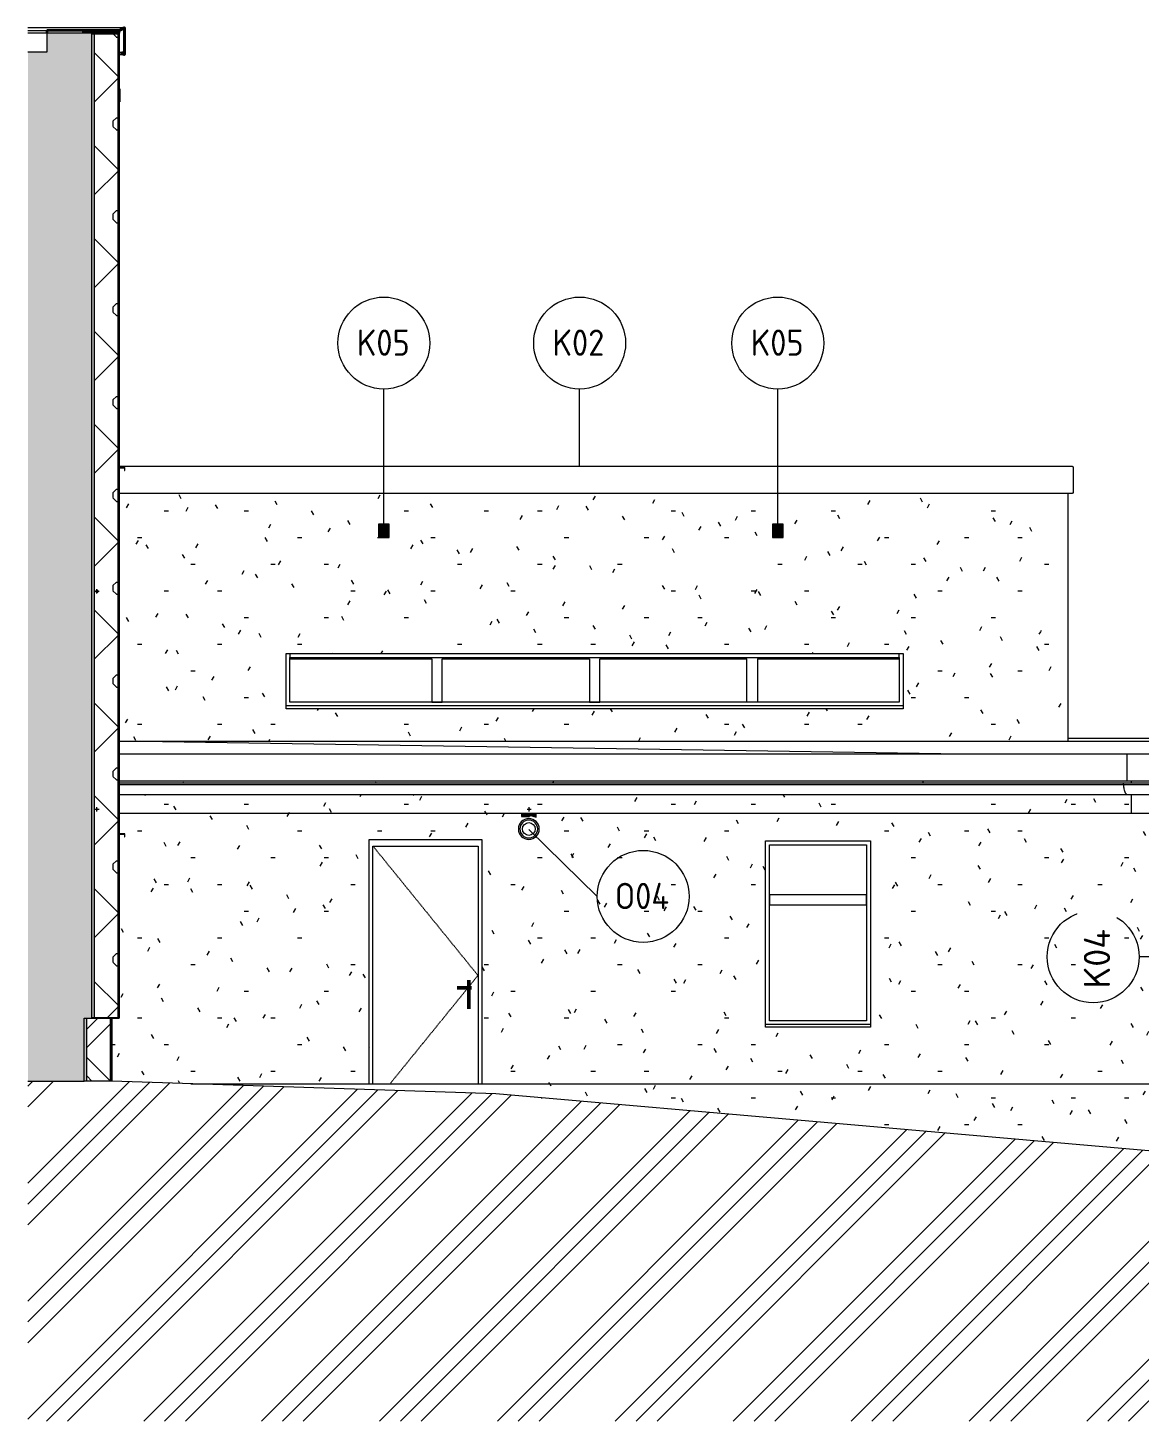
# Model space of a CAD drawing. Header units: millimetres. Extents: x -19993 to 479964, y -45352 to 20466.
# Drawn here: x 456807 to 465270, y -1039 to 9570 of the extents above; entities that cross this region are included whole.
import ezdxf

# ---------------------------------------------------------------- set-up
doc = ezdxf.new("R2010")
doc.units = ezdxf.units.MM
doc.linetypes.add('Čárka', pattern=[6.35, 3.175, -3.175])
for name, color, linetype, lineweight in [('A-DETL-GENF', 92, 'Continuous', 9), ('A-DETL-THIN', 151, 'Continuous', 9), ('A-DOOR', 31, 'Continuous', 9), ('A-DOOR-FRAM', 31, 'Continuous', 9), ('A-GLAZ', 151, 'Continuous', 9), ('A-ROOF', 132, 'Continuous', 9), ('A-ROOF-IDEN', 132, 'Continuous', 9), ('A-ROOF-MCUT', 132, 'Continuous', 35), ('A-ROOF-OTLN', 132, 'Continuous', 9), ('A-ROOF-PATT', 132, 'Continuous', 35), ('A-WALL', 113, 'Continuous', 9), ('A-WALL-PATT', 111, 'Continuous', 25), ('E-POWR-CNTR', 130, 'Continuous', 9), ('E-POWR-DROP', 130, 'Continuous', 9), ('E-POWR-RISE', 130, 'Continuous', 9), ('E-SERT', 181, 'Continuous', 9), ('E-SERT-IDEN', 181, 'Continuous', 9), ('M-EQPM', 50, 'Continuous', 9), ('M-EQPM-IDEN', 50, 'Continuous', 9), ('P-PIPE-IDEN', 2, 'Continuous', 9), ('Q-SPCQ', 91, 'Continuous', 9)]:
    doc.layers.add(name, color=color, linetype=linetype, lineweight=lineweight)
doc.styles.add('ISOCPEUR', font='isocpeur.ttf', dxfattribs={"width": 0.9, "height": 200})
doc.styles.add('ISOCPEUR_2', font='isocpeur.ttf', dxfattribs={"height": 200})
pattern_1 = [(0, (415781.16, 0), (812.8, 203.2), [33.528, -576.072, 33.528, -576.072, -3251.2]), (0, (415781.16, 0), (812.8, 203.2), [-1219.2, 33.528, -1185.672, 33.528, -576.072, -1422.4]), (0, (415781.16, 0), (812.8, 203.2), [-3048, 33.528, -372.872, 33.528, -982.472]), (120, (416085.96, 101.6), (-582.3764, 602.30545), [33.528, -576.072, 33.528, -576.072, -3251.2]), (120, (416085.96, 101.6), (-582.3764, 602.30545), [-1219.2, 33.528, -1185.672, 33.528, -576.072, -1422.4]), (120, (416085.96, 101.6), (-582.3764, 602.30545), [-3048, 33.528, -372.872, 33.528, -982.472]), (240, (416187.56, 508), (-230.4236, -805.50545), [33.528, -576.072, 33.528, -576.072, -3251.2]), (240, (416187.56, 508), (-230.4236, -805.50545), [-1219.2, 33.528, -1185.672, 33.528, -576.072, -1422.4]), (240, (416187.56, 508), (-230.4236, -805.50545), [-3048, 33.528, -372.872, 33.528, -982.472])]

# ---------------------------------------------------------------- blocks, each defined once
blk = doc.blocks.new('DVERE_1k_oblozka - DD03_01_800x1970_koupelna-1549501-VB5-S-Nový')
at = {"layer": 'A-DOOR', "linetype": 'Čárka'}
for p, q in [((44454, 2355), (43654, 3340)), ((43784, 1530), (44454, 2355))]:
    blk.add_line(p, q, dxfattribs=at)
at = {"layer": 'A-DOOR', "lineweight": 50}
for p, q in [((44294, 2260), (44404, 2260)), ((44384, 2320), (44384, 2100))]:
    blk.add_line(p, q, dxfattribs=at)
at = {"layer": 'A-DOOR-FRAM'}
for p, q in [((43654, 1530), (43654, 3340)), ((43654, 3340), (44454, 3340)), ((44454, 3340), (44454, 1530))]:
    blk.add_line(p, q, dxfattribs=at)
blk = doc.blocks.new('OKNO_1k_nadsvetlik - OKNO_1k_nadsvetlik_900 x 1500-1969483-VB5-S-Nový')
at = {"layer": 'A-GLAZ'}
for p, q in [((46674, 2010), (46674, 3350)), ((46674, 3350), (47414, 3350)), ((47414, 3350), (47414, 2010)), ((46674, 2970), (47414, 2970)), ((46674, 2970), (46674, 2890)), ((47414, 2890), (46674, 2890)), ((47414, 2890), (47414, 2970)), ((47414, 2010), (46674, 2010))]:
    blk.add_line(p, q, dxfattribs=at)
blk = doc.blocks.new('parapet_ext - parapet_ext-1802020-VB5-S-Nový')
at = {"layer": 'Q-SPCQ'}
for p, q in [((46644, 1960), (46644, 1982)), ((47444, 1982), (46644, 1982)), ((47444, 1960), (46644, 1960)), ((47444, 1982), (47444, 1960))]:
    blk.add_line(p, q, dxfattribs=at)
blk = doc.blocks.new('parapet_ext - parapet_ext-1802001-VB5-S-Nový')
at = {"layer": 'Q-SPCQ'}
for p, q in [((41764, 3432), (41722, 3432)), ((41722, 3430), (41762, 3430)), ((41762, 3430), (41762, 3410)), ((41762, 3410), (41764, 3410)), ((41764, 3410), (41764, 3432))]:
    blk.add_line(p, q, dxfattribs=at)
blk = doc.blocks.new('DSP_Kamera_nastěnná - Refer to Catalog-1089615-VB5-S-Nový')
at = {"layer": 'E-SERT'}
blk.add_hatch(color=11, dxfattribs=at).paths.add_polyline_path([(44898, 3561), (44898, 3590), (44785, 3590), (44785, 3566), (44845, 3566), (44845, 3576)])
at = {"layer": 'E-SERT', "color": 11}
for p, q in [((44785, 3590), (44785, 3566)), ((44785, 3566), (44845, 3566)), ((44845, 3566), (44785, 3566)), ((44810, 3581), (44810, 3590)), ((44845, 3590), (44845, 3566)), ((44845, 3566), (44845, 3576)), ((44845, 3576), (44898, 3561)), ((44845, 3576), (44898, 3561)), ((44898, 3586), (44898, 3590)), ((44898, 3561), (44898, 3586)), ((44898, 3561), (44898, 3586))]:
    blk.add_line(p, q, dxfattribs=at)
blk.add_circle((44841, 3470), 48.3, dxfattribs=at)
for radius, start, end in [(79.4, 90, 270), (67.5, 90, 270), (79.4, 270, 90), (67.5, 270, 90)]:
    blk.add_arc((44841, 3470), radius, start, end, dxfattribs=at)
blk = doc.blocks.new('DPS_vetrání_nová - Typ 1-V154-VB5-S-Nový')
at = {"layer": 'M-EQPM', "color": 11}
for p, q in [((41722, 9106), (41727, 9106)), ((41727, 9106), (41727, 9006)), ((41727, 9006), (41722, 9006))]:
    blk.add_line(p, q, dxfattribs=at)
blk = doc.blocks.new('DPS_vetrání_nová - Typ 1-1348339-VB5-S-Nový')
at = {"layer": 'M-EQPM', "color": 11}
for p, q in [((46697, 5790), (46697, 5690)), ((46777, 5790), (46697, 5790)), ((46702, 5695), (46702, 5785)), ((46702, 5785), (46772, 5785)), ((46702, 5780), (46772, 5780)), ((46702, 5771), (46772, 5771)), ((46702, 5762), (46772, 5762)), ((46702, 5753), (46772, 5753)), ((46702, 5744), (46772, 5744)), ((46702, 5736), (46772, 5736)), ((46772, 5785), (46772, 5695)), ((46777, 5690), (46777, 5790)), ((46697, 5690), (46777, 5690)), ((46702, 5727), (46772, 5727)), ((46702, 5718), (46772, 5718)), ((46702, 5709), (46772, 5709)), ((46702, 5700), (46772, 5700)), ((46772, 5695), (46702, 5695))]:
    blk.add_line(p, q, dxfattribs=at)
blk = doc.blocks.new('OKNO_4k_nadsvetlik - OKNO_4k_nadsvetlik h450-1471530-VB5-S-Nový')
at = {"layer": 'A-GLAZ'}
for p, q in [((43022, 4806), (43022, 4766)), ((43022, 4436), (43022, 4776)), ((43022, 4776), (47662, 4776)), ((47662, 4766), (47662, 4806)), ((47662, 4776), (47662, 4436)), ((43022, 4766), (44102, 4766)), ((44102, 4766), (44102, 4436)), ((44182, 4436), (44182, 4766)), ((44182, 4766), (45302, 4766)), ((45302, 4766), (45302, 4436)), ((45382, 4436), (45382, 4766)), ((45382, 4766), (46502, 4766)), ((46502, 4436), (46502, 4766)), ((46582, 4766), (46582, 4436)), ((46582, 4766), (47662, 4766)), ((47662, 4436), (43022, 4436)), ((44102, 4436), (44182, 4436)), ((45302, 4436), (45382, 4436)), ((46582, 4436), (46502, 4436))]:
    blk.add_line(p, q, dxfattribs=at)
blk = doc.blocks.new('parapet_ext - parapet_ext-1802152-VB5-S-Nový')
at = {"layer": 'Q-SPCQ'}
for p, q in [((42992, 4386), (42992, 4408)), ((47692, 4408), (42992, 4408)), ((47692, 4386), (42992, 4386)), ((47692, 4408), (47692, 4386))]:
    blk.add_line(p, q, dxfattribs=at)
blk = doc.blocks.new('Popiska mechanické zařízení - Popiska okna_Bublina-1428144-VB5-S-Nový')
at = {"layer": 'M-EQPM-IDEN'}
blk.add_circle((46737, 7170), 350, dxfattribs=at)
blk = doc.blocks.new('Popiska zabezpečovací zařízení - Popiska okna_Bublina-1427579-VB5-S-Nový')
at = {"layer": 'E-SERT-IDEN'}
blk.add_circle((45712, 2957), 350, dxfattribs=at)
blk = doc.blocks.new('Popisek_trubky_d_x_s - Popisek_trubky_d_x_s-1473669-VB5-S-Nový')
at = {"layer": 'P-PIPE-IDEN'}
blk.add_circle((49139, 2497), 350, dxfattribs=at)
blk = doc.blocks.new('Popiska zakončení střešního pláště - Popiska okna_Bublina-1463073-VB5-S-Nový')
at = {"layer": 'A-ROOF-IDEN'}
blk.add_circle((45228, 7170), 350, dxfattribs=at)

msp = doc.modelspace()

# ---------------------------------------------------------------- hatches: boundary and pattern name
at = {"layer": 'A-DETL-GENF'}
h = msp.add_hatch(color=9, dxfattribs=at)
h.paths.add_polyline_path([(469381, 676), (469999, 676), (469999, 8064), (469618, 8064), (469618, 8210), (469273, 8210), (469273, 870), (469333, 870), (469333, 676)])
h.paths.add_polyline_path([(457235, 1550), (457235, 2030), (457295, 2030), (457295, 9530), (456950, 9530), (456950, 9384), (456807, 9384), (456807, 1550)])
h = msp.add_hatch(dxfattribs=at)
h.set_pattern_fill('FP_98', style=0, pattern_type=2)
h.set_pattern_definition([(45, (415781.16, 0), (-449.013, 449.013), []), (45, (415939.9, 0), (0, 898.0256), []), (45, (415622.4, 0), (0, 898.0256), [])])
h.paths.add_polyline_path([(468350, -1039), (469999, -1039), (469999, 676), (467119, 676), (465372, 1016), (460372, 1453), (457445, 1550), (456807, 1550), (456807, -1039), (466701, -1039)])
at = {"layer": 'A-ROOF-PATT', "lineweight": 9}
h = msp.add_hatch(dxfattribs=at)
h.set_pattern_fill('FP_192', color=11, angle=-180, style=0, pattern_type=2)
h.set_pattern_definition([(270, (443889.5, 9550), (1270, 8e-14), []), (270, (443899.7, 9550), (1270, 8e-14), []), (270, (443909.9, 9550), (1270, 8e-14), []), (270, (443920, 9550), (1270, 8e-14), []), (270, (443930.2, 9550), (1270, 8e-14), []), (270, (443940.3, 9550), (1270, 8e-14), []), (270, (443950.5, 9550), (1270, 8e-14), []), (270, (443960.7, 9550), (1270, 8e-14), []), (270, (443970.8, 9550), (1270, 8e-14), []), (270, (443981, 9550), (1270, 8e-14), []), (270, (443991.1, 9550), (1270, 8e-14), []), (270, (444001.3, 9550), (1270, 8e-14), []), (270, (444011.5, 9550), (1270, 8e-14), []), (270, (444021.6, 9550), (1270, 8e-14), []), (270, (444031.8, 9550), (1270, 8e-14), []), (270, (444042, 9550), (1270, 8e-14), []), (270, (444052.1, 9550), (1270, 8e-14), []), (270, (444062.3, 9550), (1270, 8e-14), []), (270, (444072.4, 9550), (1270, 8e-14), []), (270, (444082.6, 9550), (1270, 8e-14), []), (270, (444092.7, 9550), (1270, 8e-14), []), (270, (444102.9, 9550), (1270, 8e-14), []), (270, (444113.1, 9550), (1270, 8e-14), []), (270, (444123.2, 9550), (1270, 8e-14), []), (270, (444133.4, 9550), (1270, 8e-14), []), (270, (444143.5, 9550), (1270, 8e-14), []), (270, (444153.7, 9550), (1270, 8e-14), []), (270, (444163.9, 9550), (1270, 8e-14), []), (270, (444174, 9550), (1270, 8e-14), []), (270, (444184.2, 9550), (1270, 8e-14), []), (270, (444524.5, 9550), (1270, 8e-14), []), (270, (444534.7, 9550), (1270, 8e-14), []), (270, (444544.9, 9550), (1270, 8e-14), []), (270, (444555, 9550), (1270, 8e-14), []), (270, (444565.2, 9550), (1270, 8e-14), []), (270, (444575.3, 9550), (1270, 8e-14), []), (270, (444585.5, 9550), (1270, 8e-14), []), (270, (444595.7, 9550), (1270, 8e-14), []), (270, (444605.8, 9550), (1270, 8e-14), []), (270, (444616, 9550), (1270, 8e-14), []), (270, (444626.1, 9550), (1270, 8e-14), []), (270, (444636.3, 9550), (1270, 8e-14), []), (270, (444646.5, 9550), (1270, 8e-14), []), (270, (444656.6, 9550), (1270, 8e-14), []), (270, (444666.8, 9550), (1270, 8e-14), []), (270, (444677, 9550), (1270, 8e-14), []), (270, (444687.1, 9550), (1270, 8e-14), []), (270, (444697.3, 9550), (1270, 8e-14), []), (270, (444707.4, 9550), (1270, 8e-14), []), (270, (444717.6, 9550), (1270, 8e-14), []), (270, (444727.7, 9550), (1270, 8e-14), []), (270, (444737.9, 9550), (1270, 8e-14), []), (270, (444748.1, 9550), (1270, 8e-14), []), (270, (444758.2, 9550), (1270, 8e-14), []), (270, (444768.4, 9550), (1270, 8e-14), []), (270, (444778.5, 9550), (1270, 8e-14), []), (270, (444788.7, 9550), (1270, 8e-14), []), (270, (444798.9, 9550), (1270, 8e-14), []), (270, (444809, 9550), (1270, 8e-14), []), (270, (444819.2, 9550), (1270, 8e-14), [])])
h.paths.add_polyline_path([(457219, 9530), (457503, 9530), (457503, 9550), (456950, 9550), (456950, 9530), (457013, 9530)])
at = {"layer": 'A-WALL-PATT'}
for points in [[(457295, 2030), (457315, 2030), (457315, 9530), (457295, 9530), (457295, 2040)], [(457255, 1550), (457255, 2030), (457235, 2030), (457235, 1550)]]:
    msp.add_hatch(color=11, dxfattribs=at).paths.add_polyline_path(points)
at = {"layer": 'A-WALL-PATT', "lineweight": 9}
h = msp.add_hatch(dxfattribs=at)
h.set_pattern_fill('FP_97', color=11, style=0, pattern_type=2)
h.set_pattern_definition([(45, (415781.16, 0), (0, 707.1054), []), (315, (415781.16, 0), (707.1054, 0), []), (270, (416088.53, 19.13), (353.543, -353.543), [38.278, -668.833]), (270, (416180.9, 19.13), (353.543, -353.543), [38.278, -668.833]), (0, (416114.3, 46.2), (353.543, 353.543), [38.278, -668.833]), (0, (416114.3, -46.2), (353.543, 353.543), [38.278, -668.833]), (45, (416088.53, 19.13), (0, 707.1054), [38.278, -461.721]), (45, (416153.86, -46.2), (0, 707.1054), [38.278, -461.721]), (315, (416153.86, 46.2), (707.1054, 0), [38.278, -461.721]), (315, (416088.53, -19.13), (707.1054, 0), [38.278, -461.721])])
h.paths.add_polyline_path([(457315, 2030), (457495, 2030), (457495, 9530), (457315, 9530), (457315, 3066)])
h = msp.add_hatch(dxfattribs=at)
h.set_pattern_fill('FP_190', color=11, style=0, pattern_type=2)
h.set_pattern_definition(pattern_1)
h.paths.add_polyline_path([(464445, 4140), (464518, 4140), (464518, 6026), (457503, 6026), (457503, 4140), (464227, 4140)])
h.paths.add_polyline_path([(460929, 4386), (458773, 4386), (458773, 4806), (463473, 4806), (463473, 4386), (461341, 4386)])
h.paths.add_polyline_path([(459486, 5690), (459478, 5690), (459478, 5790), (459558, 5790), (459558, 5690), (459489, 5690)])
h.paths.add_polyline_path([(462478, 5690), (462478, 5790), (462558, 5790), (462558, 5690), (462507, 5690)])
h = msp.add_hatch(dxfattribs=at)
h.set_pattern_fill('FP_190', color=11, style=0, pattern_type=2)
h.set_pattern_definition(pattern_1)
h.paths.add_polyline_path([(464518, 4140), (464726, 4140), (464726, 6026), (464518, 6026), (464518, 4142)])
h = msp.add_hatch(dxfattribs=at)
h.set_pattern_fill('FP_190', color=11, style=0, pattern_type=2)
h.set_pattern_definition(pattern_1)
h.paths.add_polyline_path([(457503, 3590), (465210, 3590), (465210, 3733), (457503, 3733), (457503, 3665)])
h.paths.add_polyline_path([(460627, 3611), (460620, 3613), (460619, 3614), (460616, 3620), (460620, 3627), (460623, 3629), (460627, 3628), (460629, 3628), (460634, 3622), (460633, 3616)])
h.paths.add_polyline_path([(464640, 3820), (465210, 3820), (465210, 3836), (457503, 3836), (457503, 3820), (464536, 3820)])
h = msp.add_hatch(dxfattribs=at)
h.set_pattern_fill('FP_195', color=11, style=0, pattern_type=2)
h.set_pattern_definition([(0, (444726.67, 0), (554.328, 203.2), [22.866, -392.88, 22.866, -392.88, -2217.313]), (0, (444726.67, 0), (554.328, 203.2), [-831.492, 22.866, -808.626, 22.866, -392.88, -970.074]), (0, (444726.67, 0), (554.328, 203.2), [-2078.731, 22.866, -254.298, 22.866, -670.044]), (111.492, (444934.55, 101.6), (-397.1781, 602.3065), [31.206, -536.174, -3593.408]), (111.492, (444934.55, 101.6), (-397.1781, 602.3065), [-567.38, 31.206, -536.174, -3026.028]), (111.492, (444934.55, 101.6), (-397.1781, 602.3065), [-1134.76, 31.206, -1103.555, -1891.267]), (111.492, (444934.55, 101.6), (-397.1781, 602.3065), [-2269.521, 31.206, -536.174, -1323.887]), (111.492, (444934.55, 101.6), (-397.1781, 602.3065), [-2836.901, 31.206, -347.048, -945.634]), (111.492, (444934.55, 101.6), (-397.1781, 602.3065), [-3215.155, 31.206, -914.428]), (248.508, (445003.84, 508), (-157.1468, -805.5058), [31.206, -536.174, -3593.408]), (248.508, (445003.84, 508), (-157.1468, -805.5058), [-567.38, 31.206, -536.174, -3026.028]), (248.508, (445003.84, 508), (-157.1468, -805.5058), [-1134.76, 31.206, -1103.555, -1891.267]), (248.508, (445003.84, 508), (-157.1468, -805.5058), [-2269.521, 31.206, -536.174, -1323.887]), (248.508, (445003.84, 508), (-157.1468, -805.5058), [-2836.901, 31.206, -347.048, -945.634]), (248.508, (445003.84, 508), (-157.1468, -805.5058), [-3215.155, 31.206, -914.428])])
h.paths.add_polyline_path([(466077, 3590), (466077, 3733), (465210, 3733), (465210, 3590), (465876, 3590)])
h.paths.add_polyline_path([(466191, 3590), (466198, 3590), (466197, 3792), (466195, 3780), (466188, 3766), (466186, 3762), (466191, 3762), (466191, 3750)])
h.paths.add_polyline_path([(466189, 3820), (466198, 3820), (466198, 3837), (466145, 3836), (465210, 3836), (465210, 3820), (466188, 3820)])
h = msp.add_hatch(dxfattribs=at)
h.set_pattern_fill('FP_190', color=11, style=0, pattern_type=2)
h.set_pattern_definition(pattern_1)
h.paths.add_polyline_path([(465052, 1530), (465372, 1530), (465372, 3590), (460679, 3590), (460679, 3561), (460626, 3576), (460626, 3566), (460566, 3566), (460566, 3590), (457503, 3590), (457503, 3432), (457545, 3432), (457545, 3410), (457543, 3410), (457543, 3430), (457503, 3430), (457503, 2030), (457445, 2030), (457445, 1550), (458049, 1530), (459405, 1530), (459405, 3390), (460265, 3390), (460265, 1530), (463403, 1530)])
h.paths.add_polyline_path([(463093, 1960), (462425, 1960), (462425, 3380), (463225, 3380), (463225, 1960)])
h.paths.add_polyline_path([(460623, 3391), (460602, 3393), (460583, 3401), (460566, 3414), (460554, 3430), (460546, 3449), (460543, 3470), (460546, 3491), (460555, 3511), (460566, 3526), (460583, 3539), (460602, 3547), (460623, 3549), (460643, 3547), (460664, 3537), (460681, 3523), (460691, 3510), (460699, 3491), (460702, 3470), (460699, 3449), (460690, 3429), (460679, 3414), (460662, 3401), (460643, 3393)])
h = msp.add_hatch(dxfattribs=at)
h.set_pattern_fill('FP_194', color=11, style=0, pattern_type=2)
h.set_pattern_definition([(45, (415816.5, -35.36), (0, 707.1054), []), (45, (416099.35, -318.2), (0, 707.1054), []), (315, (415816.5, 35.36), (707.1054, 0), []), (315, (416099.35, 318.2), (707.1054, 0), []), (270, (416088.53, 19.13), (353.543, -353.543), [38.278, -668.833]), (270, (416180.9, 19.13), (353.543, -353.543), [38.278, -668.833]), (0, (416114.3, 46.2), (353.543, 353.543), [38.278, -668.833]), (0, (416114.3, -46.2), (353.543, 353.543), [38.278, -668.833]), (45, (416088.53, 19.13), (0, 707.1054), [38.278, -461.721]), (45, (416153.86, -46.2), (0, 707.1054), [38.278, -461.721]), (315, (416153.86, 46.2), (707.1054, 0), [38.278, -461.721]), (315, (416088.53, -19.13), (707.1054, 0), [38.278, -461.721])])
h.paths.add_polyline_path([(457255, 1550), (457435, 1550), (457435, 2030), (457255, 2030), (457255, 1698)])
h = msp.add_hatch(dxfattribs=at)
h.set_pattern_fill('FP_190', color=11, style=0, pattern_type=2)
h.set_pattern_definition(pattern_1)
h.paths.add_polyline_path([(465372, 1016), (465372, 1530), (458049, 1530), (460372, 1453), (465052, 1044)])
at = {"layer": 'E-POWR-DROP'}
for points in [[(457335, 3611), (457341, 3616), (457341, 3618), (457341, 3622), (457337, 3628), (457330, 3629), (457326, 3626), (457324, 3620), (457326, 3614), (457328, 3612), (457333, 3612)], [(460627, 3611), (460633, 3616), (460634, 3618), (460634, 3622), (460629, 3628), (460623, 3629), (460619, 3626), (460616, 3620), (460620, 3613), (460620, 3612), (460625, 3612)]]:
    msp.add_hatch(color=256, dxfattribs=at).paths.add_polyline_path(points)

# ---------------------------------------------------------------- linework, layer by layer
at = {"layer": 'A-DETL-THIN'}
for p, q in [((457295, 9530), (456950, 9530)), ((456950, 9530), (456950, 9384)), ((457295, 2030), (457295, 9530)), ((456950, 9384), (456807, 9384)), ((457235, 1550), (457235, 2030)), ((457235, 2030), (457295, 2030)), ((456807, 1550), (457235, 1550)), ((457445, 1550), (457235, 1550)), ((460372, 1453), (457445, 1550)), ((465372, 1016), (460372, 1453))]:
    msp.add_line(p, q, dxfattribs=at)
at = {"layer": 'A-ROOF', "color": 11}
msp.add_line((456807, 9550), (456950, 9550), dxfattribs=at)
at = {"layer": 'A-ROOF', "color": 1, "lineweight": 35}
for p, q in [((457503, 9550), (456950, 9550)), ((456950, 9550), (456950, 9530)), ((457503, 9530), (457503, 9550)), ((457295, 9530), (457503, 9530))]:
    msp.add_line(p, q, dxfattribs=at)
at = {"layer": 'A-ROOF', "lineweight": 18}
msp.add_line((463924, 4040), (457503, 4140), dxfattribs=at)
at = {"layer": 'A-ROOF'}
msp.add_line((457503, 4140), (468759, 4140), dxfattribs=at)
at = {"layer": 'A-ROOF-IDEN'}
msp.add_line((461009, 6230), (461009, 6820), dxfattribs=at)
at = {"layer": 'A-ROOF-MCUT', "color": 1}
for p, q in [((457536, 9569), (457503, 9550)), ((457503, 9544), (457538, 9565)), ((457540, 9564), (457540, 9372)), ((457545, 9372), (457545, 9564)), ((457525, 9384), (457522, 9380)), ((457522, 9380), (457534, 9367)), ((457538, 9371), (457525, 9384))]:
    msp.add_line(p, q, dxfattribs=at)
for centre, radius, start, end in [((457539, 9564), 6, 0, 120), ((457539, 9564), 1, 0, 120), ((457539, 9372), 6, 225, 0), ((457539, 9372), 1, 225, 0)]:
    msp.add_arc(centre, radius, start, end, dxfattribs=at)
at = {"layer": 'A-ROOF-OTLN', "color": 11}
for p, q in [((457539, 9570), (456807, 9570)), ((457503, 9384), (457525, 9384)), ((457503, 9380), (457522, 9380)), ((457503, 9366), (457539, 9366)), ((464762, 6230), (457503, 6230)), ((464768, 6224), (464768, 6032)), ((457503, 6026), (464762, 6026)), ((468544, 4160), (464726, 4160)), ((466168, 4040), (457503, 4040)), ((465179, 3842), (465179, 4034)), ((457503, 3836), (466171, 3836)), ((466055, 3820), (457503, 3820)), ((465148, 3820), (465148, 3808)), ((457503, 3808), (466055, 3808)), ((457503, 3733), (466077, 3733)), ((465152, 3808), (465152, 3800))]:
    msp.add_line(p, q, dxfattribs=at)
for points, knots in [([(457536, 9569), (457536, 9569), (457537, 9570), (457538, 9570), (457538, 9570), (457539, 9570), (457539, 9570), (457540, 9570), (457540, 9570), (457540, 9570), (457541, 9570), (457541, 9569), (457541, 9569), (457542, 9569), (457542, 9569), (457542, 9569), (457543, 9568), (457543, 9568), (457544, 9567), (457544, 9567), (457544, 9566), (457545, 9565), (457545, 9565), (457545, 9565)], [-1, -1, -1, -1, -0.875, -0.8125, -0.78125, -0.75, -0.71875, -0.6875, -0.65625, -0.625, -0.59375, -0.5625, -0.53125, -0.5, -0.46875, -0.4375, -0.375, -0.34375, -0.3125, -0.25, -0.1875, -0.125, -0.0862125, -0.0862125, -0.0862125, -0.0862125]), ([(457539, 9565), (457539, 9565), (457539, 9565), (457538, 9565), (457538, 9565), (457538, 9565)], [-0.25, -0.25, -0.25, -0.25, -0.1875, -0.125, 0, 0, 0, 0]), ([(457540, 9564), (457540, 9564), (457540, 9564), (457539, 9565), (457539, 9565), (457539, 9565), (457539, 9565)], [-0.875, -0.875, -0.875, -0.875, -0.75, -0.625, -0.5625, -0.5, -0.5, -0.5, -0.5]), ([(457545, 9372), (457545, 9371), (457545, 9370), (457544, 9369), (457544, 9369), (457544, 9368), (457543, 9367), (457543, 9367), (457542, 9367), (457542, 9367), (457542, 9366), (457541, 9366), (457541, 9366), (457541, 9366), (457540, 9366), (457540, 9366), (457540, 9366), (457539, 9366), (457539, 9366), (457538, 9366), (457538, 9366), (457538, 9366), (457537, 9366), (457537, 9366), (457536, 9366), (457535, 9367), (457535, 9367), (457534, 9367)], [-1, -1, -1, -1, -0.888889, -0.833333, -0.777778, -0.722222, -0.666667, -0.638889, -0.611111, -0.583333, -0.555556, -0.527778, -0.5, -0.472222, -0.444444, -0.416667, -0.388889, -0.361111, -0.333333, -0.305556, -0.277778, -0.25, -0.222222, -0.194444, -0.166667, -0.111111, 0, 0, 0, 0]), ([(457538, 9371), (457539, 9371), (457539, 9371), (457539, 9371), (457539, 9371), (457539, 9371), (457539, 9371), (457539, 9371), (457539, 9371), (457539, 9371), (457540, 9371), (457540, 9371), (457540, 9371)], [-0.7777778, -0.7777778, -0.7777778, -0.7777778, -0.7222222, -0.6666667, -0.6111111, -0.5555556, -0.5, -0.4444444, -0.3888889, -0.3055556, -0.2222222, -0.1111111, -0.1111111, -0.1111111, -0.1111111]), ([(464762, 6230), (464762, 6230), (464763, 6230), (464763, 6230), (464763, 6230), (464764, 6230), (464764, 6230), (464765, 6229), (464765, 6229), (464765, 6229), (464766, 6229), (464766, 6229), (464766, 6228), (464767, 6228), (464767, 6227), (464767, 6227), (464768, 6226), (464768, 6225), (464768, 6224), (464768, 6224)], [-0.75, -0.75, -0.75, -0.75, -0.71875, -0.6875, -0.65625, -0.625, -0.59375, -0.5625, -0.53125, -0.5, -0.46875, -0.4375, -0.375, -0.34375, -0.3125, -0.25, -0.1875, -0.125, 0, 0, 0, 0]), ([(464768, 6032), (464768, 6031), (464768, 6030), (464768, 6029), (464767, 6029), (464767, 6028), (464767, 6027), (464766, 6027), (464766, 6027), (464766, 6027), (464765, 6026), (464765, 6026), (464765, 6026), (464764, 6026), (464764, 6026), (464763, 6026), (464763, 6026), (464763, 6026), (464762, 6026), (464762, 6026)], [-1, -1, -1, -1, -0.8888889, -0.8333333, -0.7777778, -0.7222222, -0.6666667, -0.6388889, -0.6111111, -0.5833333, -0.5555556, -0.5277778, -0.5, -0.4722222, -0.4444444, -0.4166667, -0.3888889, -0.3611111, -0.3333333, -0.3333333, -0.3333333, -0.3333333]), ([(465179, 4034), (465179, 4034), (465179, 4035), (465179, 4037), (465179, 4038), (465180, 4039), (465180, 4039), (465180, 4039), (465180, 4040), (465181, 4040), (465181, 4040), (465181, 4040)], [0, 0, 0, 0, 0.125, 0.25, 0.375, 0.4375, 0.5, 0.5625, 0.625, 0.6875, 0.75, 0.75, 0.75, 0.75]), ([(465181, 3836), (465181, 3836), (465181, 3836), (465180, 3836), (465180, 3836), (465180, 3836), (465180, 3837), (465179, 3838), (465179, 3839), (465179, 3840), (465179, 3841), (465179, 3842)], [0.3333333, 0.3333333, 0.3333333, 0.3333333, 0.3888889, 0.4444444, 0.5, 0.5555556, 0.6111111, 0.6666667, 0.7777778, 0.8888889, 1, 1, 1, 1]), ([(465152, 3800), (465152, 3794), (465153, 3783), (465156, 3766), (465159, 3755), (465163, 3747), (465166, 3742), (465170, 3738), (465173, 3735), (465177, 3734), (465180, 3733), (465181, 3733)], [-1, -1, -1, -1, -0.9166667, -0.8333333, -0.75, -0.7083333, -0.6666667, -0.625, -0.5833333, -0.5416667, -0.5, -0.5, -0.5, -0.5])]:
    msp.add_open_spline(points, degree=3, knots=knots, dxfattribs=at)
at = {"layer": 'A-WALL'}
msp.add_line((456950, 9530), (456807, 9530), dxfattribs=at)
at = {"layer": 'A-WALL', "color": 240}
for p, q in [((457315, 2030), (457315, 9530)), ((457495, 2030), (457495, 9530)), ((457500, 2030), (457500, 9530)), ((457255, 1550), (457255, 2030)), ((457435, 1550), (457435, 2030)), ((457440, 1550), (457440, 2030))]:
    msp.add_line(p, q, dxfattribs=at)
at = {"layer": 'A-WALL', "color": 20, "lineweight": 25}
for p, q in [((457503, 2030), (457503, 9530)), ((457503, 2030), (457295, 2030)), ((457445, 1550), (457445, 2030))]:
    msp.add_line(p, q, dxfattribs=at)
at = {"layer": 'A-WALL', "color": 11}
for p, q in [((464726, 6026), (464726, 4140)), ((458773, 4408), (458773, 4806)), ((458773, 4806), (463473, 4806)), ((463473, 4806), (463473, 4408)), ((465210, 3836), (465210, 3820)), ((465210, 3733), (465210, 3590)), ((457503, 3590), (466077, 3590)), ((459405, 1530), (459405, 3390)), ((459405, 3390), (460265, 3390)), ((460265, 3390), (460265, 1530)), ((462425, 1982), (462425, 3380)), ((462425, 3380), (463225, 3380)), ((463225, 3380), (463225, 1982)), ((458049, 1530), (465372, 1530))]:
    msp.add_line(p, q, dxfattribs=at)
at = {"layer": 'E-POWR-CNTR'}
for p, q in [((457317, 5280), (457349, 5280)), ((457333, 5264), (457333, 5296)), ((457317, 3620), (457349, 3620)), ((457333, 3604), (457333, 3636)), ((460609, 3620), (460641, 3620)), ((460625, 3604), (460625, 3636))]:
    msp.add_line(p, q, dxfattribs=at)
at = {"layer": 'E-POWR-RISE'}
for radius, start, end in [(8.96, 0, 180), (8.97, 180, 0)]:
    msp.add_arc((457333, 5280), radius, start, end, dxfattribs=at)
at = {"layer": 'E-SERT-IDEN'}
msp.add_line((460623, 3467), (461143, 2957), dxfattribs=at)
at = {"layer": 'M-EQPM-IDEN'}
for p, q in [((459518, 5790), (459518, 6820)), ((462518, 5790), (462518, 6820))]:
    msp.add_line(p, q, dxfattribs=at)
at = {"layer": 'P-PIPE-IDEN'}
msp.add_line((466538, 2497), (465270, 2497), dxfattribs=at)

# ---------------------------------------------------------------- block references
at = {"layer": 'A-DOOR', "linetype": 'Čárka'}
msp.add_blockref('DVERE_1k_oblozka - DD03_01_800x1970_koupelna-1549501-VB5-S-Nový', (415781, 0), dxfattribs=at)
at = {"layer": 'A-GLAZ'}
for name in ['OKNO_4k_nadsvetlik - OKNO_4k_nadsvetlik h450-1471530-VB5-S-Nový', 'OKNO_1k_nadsvetlik - OKNO_1k_nadsvetlik_900 x 1500-1969483-VB5-S-Nový']:
    msp.add_blockref(name, (415781, 0), dxfattribs=at)
at = {"layer": 'A-ROOF-IDEN'}
msp.add_blockref('Popiska zakončení střešního pláště - Popiska okna_Bublina-1463073-VB5-S-Nový', (415781, 0), dxfattribs=at)
at = {"layer": 'E-SERT', "color": 11}
msp.add_blockref('DSP_Kamera_nastěnná - Refer to Catalog-1089615-VB5-S-Nový', (415781, 0), dxfattribs=at)
at = {"layer": 'E-SERT-IDEN'}
msp.add_blockref('Popiska zabezpečovací zařízení - Popiska okna_Bublina-1427579-VB5-S-Nový', (415781, 0), dxfattribs=at)
at = {"layer": 'M-EQPM', "color": 11}
for name, p in [('DPS_vetrání_nová - Typ 1-V154-VB5-S-Nový', (415781, 0)), ('DPS_vetrání_nová - Typ 1-1348339-VB5-S-Nový', (412781, 0)), ('DPS_vetrání_nová - Typ 1-1348339-VB5-S-Nový', (415781, 0))]:
    msp.add_blockref(name, p, dxfattribs=at)
at = {"layer": 'M-EQPM-IDEN'}
for p in [(412781, 0), (415781, 0)]:
    msp.add_blockref('Popiska mechanické zařízení - Popiska okna_Bublina-1428144-VB5-S-Nový', p, dxfattribs=at)
at = {"layer": 'P-PIPE-IDEN'}
msp.add_blockref('Popisek_trubky_d_x_s - Popisek_trubky_d_x_s-1473669-VB5-S-Nový', (415781, 0), dxfattribs=at)
at = {"layer": 'Q-SPCQ'}
for name, p in [('parapet_ext - parapet_ext-1802001-VB5-S-Nový', (415781, 2790)), ('parapet_ext - parapet_ext-1802152-VB5-S-Nový', (415781, 0)), ('parapet_ext - parapet_ext-1802001-VB5-S-Nový', (415781, 0)), ('parapet_ext - parapet_ext-1802020-VB5-S-Nový', (415781, 0))]:
    msp.add_blockref(name, p, dxfattribs=at)

# ---------------------------------------------------------------- texts
at = {"layer": 'A-ROOF-IDEN', "insert": (460802, 7273), "char_height": 200, "width": 497.85, "attachment_point": 1, "style": 'ISOCPEUR'}
msp.add_mtext('K02', dxfattribs=at)
at = {"layer": 'E-SERT-IDEN', "insert": (461277, 3060), "char_height": 200, "width": 519.49, "attachment_point": 1, "style": 'ISOCPEUR'}
msp.add_mtext('O04', dxfattribs=at)
at = {"layer": 'M-EQPM-IDEN', "char_height": 200, "width": 497.85, "attachment_point": 1, "style": 'ISOCPEUR'}
for insert in [(459312, 7273), (462312, 7273)]:
    msp.add_mtext('K05', dxfattribs=dict(at, insert=insert))

# ---------------------------------------------------------------- next in the draw order: texts
at = {"layer": 'P-PIPE-IDEN', "insert": (464849, 2256), "char_height": 200, "width": 577.21, "attachment_point": 1, "rotation": 90, "style": 'ISOCPEUR_2', "bg_fill": 3, "box_fill_scale": 1.25, "bg_fill_color": 256, "bg_fill_true_color": 13158600, "bg_fill_transparency": 0}
msp.add_mtext('K04', dxfattribs=at)

doc.saveas('drawing.dxf')
